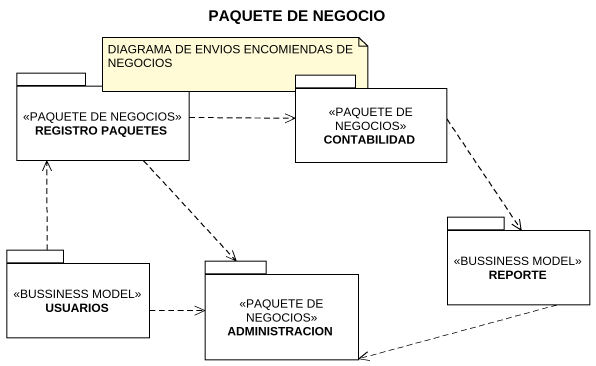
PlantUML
@startuml
title PAQUETE DE NEGOCIO
package "REGISTRO PAQUETES" as REGISTRO_PAQUETES <<PAQUETE DE NEGOCIOS>> {
}
package CONTABILIDAD <<PAQUETE DE NEGOCIOS>> {
}
package REPORTE <<BUSSINESS MODEL>> {
}
package USUARIOS <<BUSSINESS MODEL>> {
}
package ADMINISTRACION <<PAQUETE DE NEGOCIOS>> {
}
REGISTRO_PAQUETES .right.> CONTABILIDAD
REGISTRO_PAQUETES ..> ADMINISTRACION
CONTABILIDAD ..> REPORTE
REPORTE .left.> ADMINISTRACION
USUARIOS .up.> REGISTRO_PAQUETES
USUARIOS .right.> ADMINISTRACION
note as N1
  DIAGRAMA DE ENVIOS ENCOMIENDAS DE NEGOCIOS
end note
@enduml
